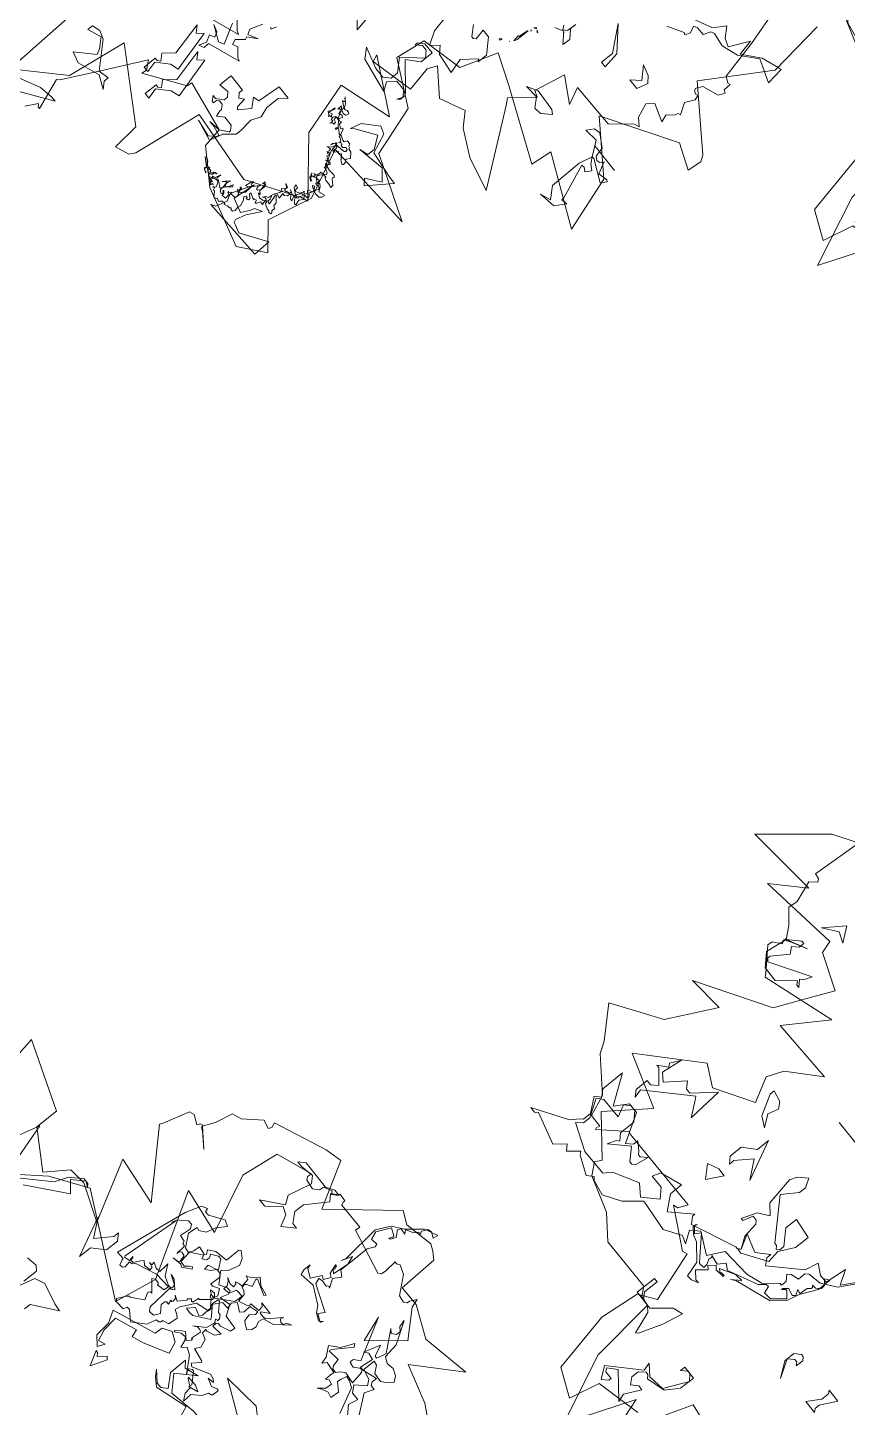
# Model space of a CAD drawing. Header units: metres. Extents: x -71 to 881, y -503 to 661.
# Drawn here: x 311.89 to 317.75, y -242.45 to -232.58 of the extents above; entities that cross this region are included whole.
import ezdxf

# ---------------------------------------------------------------- set-up
doc = ezdxf.new("R2010")
doc.units = ezdxf.units.M
doc.layers.add('ARBRE', color=100, linetype='Continuous', lineweight=13, true_color=0x00ff3f)

# ---------------------------------------------------------------- blocks, each defined once
blk = doc.blocks.new('WMF2', base_point=(0, 0.01))
at = {"color": 251, "lineweight": 0, "true_color": 0x636466}
for points in [[(99.88, -192.88), (107.36, -202.17), (106.64, -204.2), (107.63, -204.27), (108.14, -204.87), (108.06, -205.98), (111.91, -204.61), (112.96, -203.7), (114.06, -203.79), (114.16, -204.2), (114.12, -204.74), (112.93, -205.76), (117.77, -214.23), (115.81, -208.91), (110.13, -215.92), (115.04, -221.02), (115.66, -222.79), (116.35, -221.31), (116.39, -220.76), (116.99, -220.25), (118.51, -220.38), (121.42, -223.82), (123.45, -224.55), (124.06, -224.04), (124.6, -224.1), (124.28, -221.43), (124.37, -220.32), (124.97, -219.82), (134.84, -221.76), (134.73, -222.86), (140.59, -222.8), (140.98, -223.38), (140.96, -223.82), (142.59, -223.95), (142.62, -223.52), (143.7, -222.51), (144.2, -223.11), (145.93, -222.16), (146.02, -221.17), (147.09, -220.14), (149.19, -220.32), (149.69, -220.93), (149.6, -221.91), (157.24, -218.9), (158.3, -210.64), (152.62, -198.66), (162.76, -199.86), (152.65, -183.05), (154.26, -173.69), (175.85, -184.22), (183.13, -179.1), (188.97, -172.64), (192.5, -184.13), (195.26, -173.72)], [(222.26, -138.6), (222.84, -126.51), (221.75, -126.41), (221.24, -125.83), (222.46, -124.38), (220.76, -119.93), (220.93, -117.85), (217.92, -115.52), (216.01, -113.25), (211.75, -115.52), (215.09, -113.71), (215.69, -113.21), (216.23, -113.25), (216.29, -112.71), (215.78, -112.1), (217.44, -110.7), (217.53, -109.6), (213.13, -105.6), (212.64, -105.02), (197.13, -110.25), (202.88, -101.16), (188.84, -101.73), (195.03, -95.86), (196.4, -92.3), (193.55, -87.25), (201.48, -82.18), (206.17, -84.52), (217.5, -73.62), (205.76, -70.03), (212.07, -61.12), (204.08, -54.99), (204.77, -53.52), (202.84, -51.25), (195.1, -48.95), (190.12, -45.33), (178.29, -45.44), (176.89, -43.78), (174.7, -43.59), (173.01, -29.2), (166.39, -14.78), (160.89, -29.58), (158.19, -21.39), (152.68, -38.14), (149.95, -37.75)], [(99.27, -8.35), (97.95, -10.89), (97.46, -10.41), (97.02, -10.37), (99.54, -16.88), (99.06, -17.38), (95.41, -24.9), (90.83, -34.32), (89.42, -32.65), (89.51, -31.56), (81.64, -37.29), (81.55, -38.39), (70.38, -36.78), (69.61, -32.48), (62.22, -27.79), (49.27, -24.43), (44.16, -28.75), (49.49, -33.04), (47.38, -42.86), (52.22, -53.02), (31.88, -54.47), (45.91, -59.56), (49.4, -70.11), (59.14, -74.81), (58.34, -81.44), (49.36, -83.76), (46.84, -91.88), (40.14, -89.34), (24.4, -82.93), (24.01, -87.6), (8.81, -80.93), (12.69, -92.64), (23.58, -100.08), (8.83, -109.56), (3.27, -107.44), (3.01, -110.61), (3.9, -111.79), (16.57, -120.44), (8.22, -134.47), (9.81, -146.85)], [(100.3, -13.3), (97.37, -13.9), (96.16, -13.9), (102.61, -9.16), (103.21, -9.75), (114.9, -5.14), (116, -5.14), (100.3, -13.3), (100.3, -13.3)], [(162.25, -221.47), (162.55, -220.76), (164.41, -221.19), (167.6, -217.66), (169.53, -216.89), (170.28, -213.15), (171.44, -210.43), (167.5, -207.63), (170.63, -209.8), (171.33, -210.11), (171.53, -210.62), (172.06, -210.42), (172.36, -209.7), (174.37, -210.56), (175.39, -210.16), (176.98, -204.42), (177.29, -203.7), (165.65, -192.21), (176.34, -193.26), (169.52, -180.97), (177.55, -183.87), (181.35, -183.49), (184.59, -178.67), (192.69, -183.49), (192.69, -188.7), (207.51, -193.95), (205.44, -181.84)], [(215.12, -142.21), (227.2, -134.24), (237.13, -121.84), (221.43, -123.58), (227.53, -117.47), (210.08, -120.09), (209.21, -117.47), (201.41, -114.58), (204.04, -108.47), (206.64, -102.36), (221.47, -92.77), (213.62, -93.64), (218.84, -83.17), (228.67, -76.4), (223.08, -70.7), (221.59, -68.47), (214.46, -63.39), (212.7, -59.01), (209.83, -58.98), (210.04, -58.28), (209.88, -57.88), (205.22, -63.07), (204.55, -62.86), (196.2, -62.98), (185.71, -63.11), (186.56, -61.11), (187.58, -60.7), (178.92, -56.25), (177.9, -56.66), (174.32, -45.95), (177.81, -43.34), (178.67, -34.61), (175.87, -21.54), (169.72, -18.91), (168.26, -25.61), (158.55, -28.14)], [(108.09, -27.35), (107.21, -10.78), (98.49, -19.49), (96.74, -32.59), (81.64, -23.67), (81.04, -17.76), (78.09, -18.94), (77.45, -20.28), (75.41, -35.48), (59.11, -34.32), (48.77, -41.31), (47.36, -41.88), (58.37, -50.92), (61.87, -62.25), (50.47, -66), (62.16, -71.92), (61.59, -70.48), (52.23, -72.98), (53.36, -78.3), (52.54, -80.39), (46.99, -76.49), (41.75, -79.1), (39.13, -76.49), (33.51, -73.76), (26.05, -72.12), (37.25, -86.3), (38.33, -87.51), (34.61, -92.45), (35.99, -92.94), (34.69, -99.75), (29.28, -96.73), (30.97, -100.19), (21.09, -100.49), (17.67, -104.7), (16.66, -105.12), (18.28, -106.23), (19.48, -109.18), (18.41, -110.67), (14.49, -109.41), (15.1, -110.95), (13.93, -112.47), (13.73, -113.15), (13.23, -113.37), (14.72, -115.61), (13.76, -117.64), (14.16, -118.66), (14.68, -118.45), (15.39, -118.76), (15.6, -119.27), (14.94, -120.61), (11.56, -121.96), (10.97, -123.39), (11.67, -123.68), (11.74, -125.32), (12.27, -125.11), (13.58, -125.77), (15.6, -134.05), (18.21, -142.77)], [(90.01, -206.45), (97.85, -210.62), (106.23, -212.96), (97.57, -221.28), (108.11, -219.06), (114.95, -222), (119.42, -221.88), (119.84, -230.55), (121.43, -231.58), (122.86, -232.19), (129.04, -230.77), (131.8, -232.03), (142.53, -219.05), (147.98, -228.38), (151.61, -227.39), (162.65, -222.48), (162.25, -221.47), (162.25, -221.47)], [(95.41, -24.9), (93.1, -25.5), (93.1, -24.4), (91.88, -23.19), (94.81, -24.4), (99.43, -22.59), (101.87, -23.19), (98.33, -26.72), (98.94, -27.82), (100.65, -29.64), (103.57, -28.43), (103.57, -29.64), (101.87, -30.26), (100.05, -29.64), (95.41, -24.9), (95.41, -24.9)], [(57.77, -28.84), (58.63, -30.3), (56.93, -35.37), (57.37, -30.33), (54.22, -29.5), (53.25, -31.47), (53.04, -32.3), (51.55, -33.16), (53.17, -30.11), (53.78, -27.79), (53.47, -27.25), (51.12, -26.63), (45.81, -30.31), (45.66, -26.44), (59.37, -25.77), (58.42, -26.33), (57.77, -28.84), (57.77, -28.84)], [(57.77, -59.77), (57.34, -59.74), (56.99, -59.99), (56.55, -59.99), (56.22, -59.81), (56.35, -59.33), (56.48, -59.08), (57.01, -58.91), (57.45, -59.12), (57.71, -59.07), (57.42, -58.35), (56.8, -58.47), (56.47, -58.28), (56.73, -57.56), (56.31, -57.33), (55.87, -57.53), (55.75, -56.92), (54.93, -56.6), (54.8, -56.85), (54.47, -56.9), (54, -55.88), (52.71, -55.43), (52.29, -55.4), (52.19, -55.8), (52.04, -56.06), (51.25, -56.07), (50.96, -55.61), (50.83, -55.62), (50.67, -55.53), (50.58, -55.28), (49.76, -55.18), (48.77, -54.33), (49.22, -53.47), (49.17, -53.21), (48.84, -53.17), (48.7, -52.42), (48.83, -52.17), (49.57, -52.45), (49.82, -52.58), (49.78, -52.67), (50.67, -53.46), (51.2, -53.08), (51.37, -53.18), (51.41, -53.31), (52.03, -52.33), (52.28, -52.54), (52.29, -52.9), (52.25, -52.99), (52.13, -53.02), (52.29, -53.33), (52.38, -53.6), (52.8, -53.6), (52.54, -52.26), (51.6, -50.66), (51.34, -50.52), (51.27, -50.28), (50.74, -50.44), (50.57, -50.33), (50.48, -50.06), (50.84, -49.82), (50.98, -49.78), (50.89, -49.52), (49.55, -49.37), (48.16, -49.5), (47.78, -49.18), (48, -48.98), (47.85, -48.67), (46.68, -47.94), (46.65, -47.37), (47.56, -47.53), (48.39, -47.43), (48.9, -47.71), (48.98, -47.97), (49.76, -47.72), (50.3, -46.68), (50.19, -46.3), (49.75, -46.27), (49.22, -46.45), (49.02, -45.79), (48.86, -45.72), (48.68, -46.06), (48.07, -45.73), (47.44, -44.86), (46.32, -45.35), (46.14, -45.25), (46.23, -44.64), (46.6, -44.17), (47.56, -44.03), (48.1, -44.22), (48.58, -43.15), (48.01, -42.73), (47.85, -42.43), (48.07, -42.2), (48.76, -42.13), (48.17, -41.4), (48.71, -40.58), (48.32, -39.48), (48.7, -39.37), (49.37, -39.95), (49.47, -40.2), (49.63, -40.29), (49.94, -40.13), (49.49, -39.35), (50.01, -39.4), (50.51, -39.88), (50.54, -40.02), (50.86, -39.85), (50.83, -39.28), (51.31, -38.78), (51.84, -38.83), (51.55, -37.7), (51.59, -37.62), (52.39, -37.81), (52.44, -37.5), (51.18, -36.52), (51.08, -36.13), (51.12, -35.83), (50.51, -35.51), (50.45, -34.8), (50.07, -34.49), (50.03, -34.34), (50.2, -34.23), (50.61, -34.11), (50.82, -34.33), (51.37, -34.3), (52.2, -34.62), (52.47, -34.77), (52.63, -35.28), (52.87, -35.21), (52.86, -34.42), (52.76, -34.37), (52.7, -34.11), (53.34, -34.14), (53.62, -33.41), (53.77, -33.15), (53.9, -33.1), (53.97, -33.15), (54.13, -33.69), (54.66, -33.51), (54.57, -33.25), (56.09, -33.72), (56.03, -33.37), (55.31, -32.87), (55.2, -32.49), (55.39, -32.36), (55.77, -32.24), (55.88, -32.62), (56.15, -32.56), (56.36, -32.12), (55.85, -31.63), (55.46, -30.55), (55.3, -30.46), (55.43, -29.76), (55.24, -28.88), (55.5, -28.39), (55.87, -28.34), (56.16, -28.62), (56.42, -28.33), (56.99, -28.28), (57.65, -27.88), (57.72, -28.12), (58.03, -28.17), (58.25, -27.98), (58.41, -28.05), (58.73, -27.66), (58.86, -27.41), (59.43, -27.6), (60.1, -27.17), (61.07, -28.04), (61.37, -28.09), (61.58, -28.52), (61.97, -28.4), (61.62, -28.65), (61.49, -28.9), (62.03, -29.74), (62.37, -29.92), (63.43, -29.61), (63.34, -29.34), (63.61, -29.26), (63.52, -29), (62.86, -28.99), (63.01, -28.72), (62.94, -28.47), (62.26, -28.88), (62.57, -28.28), (62.89, -28.34), (63.48, -28.85), (64.34, -29.1), (64.6, -29.45), (65.11, -29.53), (65.65, -29.92), (65.93, -29.83), (66.02, -29.66), (65.89, -29.26), (65.11, -29.09), (65.26, -29.04), (66.15, -29.41), (66.02, -29.89), (67.84, -30.97), (67.51, -31.22), (66.81, -30.85), (66.26, -30.24), (65.89, -30.14), (65.56, -30.31), (65.43, -30.34), (65.4, -29.99), (64.88, -30.15), (64.76, -29.76), (64.15, -30.11), (64.22, -30.34), (64, -30.58), (63.48, -30.72), (64.02, -30.36), (64.06, -29.83), (64.32, -29.76), (64.47, -29.5), (64.37, -29.25), (64.12, -29.12), (63.68, -29.31), (63.59, -29.47), (63.68, -29.74), (63.15, -29.91), (62.91, -31.2), (62.89, -30.2), (62.83, -30.07), (62.59, -29.93), (62.37, -30.14), (60.91, -29.37), (60.7, -29.58), (60.56, -29.85), (60.92, -31.25), (60.95, -31.35), (61.49, -30.77), (61.62, -30.52), (60.95, -31.58), (60.73, -31.77), (60.58, -32.05), (60.79, -31.06), (60.63, -30.55), (60.45, -30.45), (60.1, -30.71), (59.75, -31.73), (59.62, -31.98), (59.42, -31.56), (60.41, -30.31), (60.57, -29.63), (60.56, -29.41), (60.48, -29.15), (59.78, -28.78), (59.61, -29.12), (59.81, -29.35), (60.09, -29.48), (59.99, -29.66), (59.52, -29.31), (59.36, -28.78), (58.88, -28.85), (58.48, -28.96), (58.53, -29.53), (58.63, -29.93), (59.11, -30.07), (59.2, -30.34), (58.98, -30.11), (58.66, -30.69), (58.5, -30.4), (57.42, -30.59), (57.23, -30.94), (57.5, -31.63), (57.97, -31.77), (58.34, -31.96), (58.03, -32.11), (58.06, -32.48), (58.09, -32.59), (58.37, -32.72), (58.26, -32.91), (58, -32.77), (57.77, -31.77), (57.68, -31.73), (57.33, -32.4), (57.28, -32.27), (56.9, -32.97), (56.98, -34.3), (57.97, -33.85), (57.74, -35.15), (57.85, -35.31), (57.61, -35.42), (57.47, -35.67), (57.52, -35.37), (57.39, -34.96), (57.14, -34.83), (56.74, -34.96), (56.01, -36.34), (56.16, -35.64), (56.04, -35.25), (55.87, -35.15), (55.61, -35.22), (55.28, -35.83), (55.72, -37.28), (56, -36.77), (56.07, -37.45), (55.3, -37.06), (55.27, -35.48), (54.61, -35.03), (54.96, -35), (55.02, -34.9), (54.16, -34.45), (53.24, -34.74), (53.05, -35.07), (52.92, -35.12), (53.11, -35.44), (53.43, -35.41), (53.84, -35.06), (53.53, -35.66), (53.04, -35.95), (52.98, -36.7), (52.93, -36.78), (52.55, -36.04), (52.54, -35.47), (52.19, -35.28), (51.91, -35.35), (52.44, -37.08), (52.39, -37.16), (52.45, -37.28), (52.71, -37.43), (52.87, -37.29), (53.01, -37.03), (52.38, -38.45), (52.36, -39.1), (52.67, -39.15), (52.85, -39.25), (52.39, -39.66), (52.26, -39.92), (52.49, -40.27), (53.02, -40.55), (52.98, -40.64), (52.41, -40.45), (52.16, -40.32), (52.31, -39.62), (51.9, -39.53), (51.76, -39.57), (51.81, -39.69), (51.02, -39.94), (51.02, -40.16), (51.11, -40.42), (51.46, -40.59), (50.47, -40.19), (49.85, -40.29), (49.72, -40.33), (49.57, -40.61), (49.49, -40.55), (49.46, -40.43), (49.28, -40.54), (49.15, -40.81), (49.22, -41.05), (48.9, -41.88), (48.95, -42.01), (49.46, -41.85), (49.82, -40.94), (49.95, -40.7), (51.24, -41.37), (51.43, -41.67), (51.53, -42.07), (50.86, -41.92), (50.77, -41.24), (50.48, -41.18), (49.74, -41.56), (49.46, -42.27), (49.5, -42.42), (49.41, -42.59), (49.24, -42.27), (48.89, -42.32), (48.63, -42.83), (49.09, -43.19), (49.12, -43.32), (49.21, -43.37), (48.38, -43.7), (48.25, -43.95), (48.36, -44.36), (48.89, -44.41), (49.31, -44.64), (48.96, -44.87), (48.46, -44.41), (48.27, -44.32), (47.88, -45.08), (47.97, -45.33), (48.55, -45.65), (48.68, -45.4), (48.96, -45.31), (49.3, -45.49), (49.06, -45.7), (50.1, -46.26), (50.9, -45.79), (50.93, -45.72), (50.82, -45.31), (50.42, -45.22), (50.17, -45.09), (50.28, -44.9), (51.03, -45.31), (51.03, -45.54), (51.44, -46.19), (51.18, -45.85), (51.02, -45.76), (50.63, -46.1), (50.58, -46.17), (50.67, -46.44), (50.83, -46.52), (51.09, -46.45), (50.35, -46.83), (50.42, -47.09), (50.26, -47.21), (50.42, -47.72), (49.49, -48.01), (49.31, -48.35), (49.49, -48.67), (50.03, -48.84), (50.3, -48.99), (50.77, -48.92), (50.44, -48.95), (51.22, -49.71), (51.11, -49.74), (51.31, -50.19), (51.71, -50.04), (51.65, -50.13), (51.4, -50.23), (51.47, -50.48), (52.03, -50.67), (52.29, -50.82), (52.12, -51.17), (52.29, -51.69), (52.54, -51.59), (52.57, -51.17), (52.63, -51.43), (52.9, -51.36), (52.76, -51.82), (52.87, -52.23), (53.49, -52.1), (53.75, -52.03), (53.04, -52.74), (52.85, -53.52), (52.92, -53.78), (53.01, -53.82), (53.28, -53.74), (53.5, -52.87), (53.5, -53.31), (53.09, -54.09), (52.87, -53.87), (52.85, -53.74), (50.74, -54.16), (50.47, -54.45), (50.6, -54.86), (51.14, -55.04), (51.55, -54.48), (51.91, -54.45), (52.09, -54.54), (52.03, -54.61), (52.09, -54.76), (52.39, -54.6), (52.42, -54.73), (52.51, -54.77), (52.77, -54.69), (52.92, -54.44), (52.77, -54.92), (53.44, -55.27), (53.59, -55.23), (53.84, -55.36), (53.75, -55.52), (53.79, -55.66), (54.35, -55.63), (54.31, -55.72), (54.95, -56.16), (55.21, -56.29), (55.34, -56.28), (55.36, -55.82), (55.49, -55.58), (55.61, -55.96), (55.42, -56.31), (56.6, -57.37), (57.04, -57.37), (57.3, -57.31), (57.27, -56.95), (57.18, -56.7), (56.58, -56.58), (56.42, -56.07), (56.77, -56.03), (57.04, -55.74), (57.17, -55.49), (57.04, -55.96), (57.15, -56.34), (57.42, -56.28), (57.5, -56.1), (57.66, -56.41), (57.75, -56.66), (58.41, -56.45), (58.45, -56.16), (58.7, -56.5), (59.31, -56.82), (58.99, -57.43), (58.98, -58.29), (58.79, -58.19), (59.04, -56.9), (58.99, -56.77), (58.39, -57.11), (58.15, -56.74), (57.97, -56.66), (57.71, -56.74), (57.66, -57.05), (57.53, -57.31), (56.88, -57.52), (57.28, -58.16), (57.46, -58.26), (57.59, -58.22), (57.82, -59.01), (58.22, -58.91), (58.37, -58.64), (58.47, -59.68), (57.96, -59.2), (57.81, -59.24), (57.85, -59.58), (57.93, -59.84), (59.21, -60.53), (58.92, -60.47), (58.77, -60.73), (58.88, -60.98), (59.17, -61.05), (59.42, -61.39), (58.22, -60.54), (57.77, -59.77), (57.77, -59.77)], [(169.87, -28.84), (169.25, -28.23), (167.56, -28.23), (167.56, -27.6), (168.66, -26.5), (170.48, -28.84), (164.64, -34.67), (165.12, -36.39), (162.8, -34.67), (159.28, -35.28), (156.97, -40.52), (158.19, -41.62), (158.8, -41.62), (159.88, -40.52), (159.88, -41.62), (156.97, -41.62), (156.97, -38.21), (158.8, -35.28), (162.8, -34.07), (163.41, -34.67), (164.03, -34.67), (165.12, -33.45), (165.12, -31.75), (164.03, -30.53), (162.8, -31.75), (161.71, -31.75), (163.41, -28.23), (162.8, -26.5), (168.04, -30.53), (169.87, -28.84), (169.87, -28.84)], [(85.82, -32.33), (85.2, -32.33), (84.59, -32.83), (85.82, -34.04), (83.99, -36.36), (85.82, -43.43), (84.59, -42.2), (83.5, -43.43), (81.06, -34.64), (82.88, -34.04), (85.2, -31.73), (84.59, -29.42), (85.82, -29.42), (85.82, -32.33), (85.82, -32.33)], [(70.82, -34.21), (69.59, -35.56), (69.59, -35.99), (71.7, -36.34), (72.94, -36.34), (70.38, -36.78), (68.72, -38.1), (68.72, -38.45), (69.59, -39.32), (71.7, -39.32), (72.94, -38.1), (73.38, -39.32), (73.38, -39.76), (74.16, -40.55), (75.04, -40.55), (75.48, -40.2), (75.48, -39.32), (75.92, -39.32), (76.72, -40.2), (75.92, -40.2), (74.6, -41.44), (74.6, -42.32), (75.48, -43.11), (77.6, -42.67), (77.6, -45.66), (73.81, -45.66), (73.81, -44.79), (72.94, -44), (72.05, -44.79), (71.7, -42.67), (71.26, -42.32), (69.59, -44.79), (71.26, -46.54), (69.94, -46.89), (69.59, -52), (66.59, -52), (67.83, -50.32), (67.83, -47.34), (67.04, -45.22), (67.83, -43.11), (67.48, -40.2), (67.48, -38.89), (69.16, -36.78), (69.94, -33.86), (74.6, -34.65), (70.82, -34.21), (70.82, -34.21)], [(90.23, -35.66), (89.63, -35.66), (89.02, -36.14), (90.23, -37.37), (88.4, -39.67), (90.23, -46.74), (89.02, -45.52), (87.92, -46.74), (85.48, -37.97), (87.31, -37.37), (89.63, -35.05), (89.02, -32.72), (90.23, -32.72), (90.23, -35.66), (90.23, -35.66)], [(174.7, -43.59), (178.13, -43.59), (178.13, -48.16), (177.26, -48.16), (177.26, -44.83), (176.02, -43.59), (173.91, -43.59), (170.9, -47.37), (168.8, -48.16), (169.68, -43.59), (171.36, -38.49), (171.81, -38.05), (173.47, -42.7), (174.7, -43.59), (174.7, -43.59)], [(79.63, -59.31), (79.98, -58.16), (80.39, -58.29)], [(81.86, -57.49), (82.69, -54.71), (82.12, -53.66), (80.09, -54.82), (81.89, -53.24), (81.61, -52.7), (82.93, -50.96), (82.44, -49.93), (81.38, -50.49), (79.67, -49.09), (78.94, -48.87), (85.72, -46.19), (85.64, -44.92), (86.71, -44.35), (86.21, -45.98), (87.01, -47.47), (85.95, -48.04), (86.55, -49.02), (88.1, -49.47), (84.71, -48.03), (83.64, -48.6), (85.9, -52.66)], [(85.82, -53.82), (84.11, -52.42), (83.35, -52.19), (90.12, -49.5)], [(220.57, -50.22), (221.79, -50.2), (214.78, -54.92), (213.59, -56.76), (213.1, -57.26), (213.13, -59.1), (215.47, -61.97), (214.27, -63.08), (215.5, -64.29), (215.56, -69.52), (211.34, -63.72), (209.67, -66.67), (207.37, -66.7), (203.77, -60.91), (202.56, -62.13), (202.58, -63.23), (200.85, -62.15), (200.24, -61.55), (199.64, -61.56), (198.56, -62.79), (199.01, -59.87), (199.61, -59.26), (200.21, -59.24), (202.55, -61.52), (206.05, -57.94), (205.47, -59.78), (204.85, -60.28), (206.1, -61.48), (206.14, -65.01), (207.85, -66.7), (209.07, -66.69), (210.27, -65.56), (209.03, -63.15), (213.66, -63.1), (214.86, -61.99), (212.51, -58.47), (212.49, -56.77), (213.57, -55.55), (207.7, -53.3), (201.85, -53.37), (200.78, -55.09), (195.57, -58.07), (193.11, -56.39), (190.24, -59.36), (192.08, -61.04), (195, -61.01), (194.41, -62.83), (189.81, -64.59), (189.77, -61.68), (187.3, -58.79), (183.33, -62.96), (183.33, -62.37), (182.1, -61.15), (172.77, -65.4), (172.29, -65.4), (171.68, -66.02), (173.43, -68.94), (169.39, -67.77), (166.98, -70.11), (166.96, -69.01), (165.85, -67.81), (160.08, -73.71), (159.5, -76.65), (157.18, -75.46), (155.35, -75.48), (154.92, -80.22), (153.06, -77.33), (150.8, -81.38)], [(150.8, -80.88), (153.05, -76.72), (155.95, -74.38), (158.86, -73.73), (159.47, -73.11), (159.44, -71.4), (161.14, -70.78), (161.73, -70.16), (160.64, -69.08), (160.62, -67.87), (161.11, -67.86), (163.5, -64.91), (166.9, -63.65), (173.36, -63.08), (175.14, -59.53), (179.8, -61.8), (181.48, -60.07), (179.75, -57.65), (181.46, -58.23), (184.95, -55.88), (192.02, -56.41), (194.9, -52.85), (198.42, -50.48), (201.82, -51.06), (202.43, -51.55), (203.66, -50.42), (207.69, -52.09), (208.3, -52.68), (210.1, -50.35), (211.21, -51.44), (213, -49.09), (219.97, -50.84), (220.57, -50.22), (220.57, -50.22)], [(40.86, -56.38), (43.16, -58.19), (49.01, -56.98), (47.19, -57.59), (47.19, -59.3), (49.01, -61.74), (53.04, -58.82), (53.65, -58.19), (53.04, -60.53), (50.1, -63.43), (48.41, -62.83), (46.7, -58.82), (40.86, -58.19), (39.03, -58.19), (42.55, -52.98), (43.78, -54.06), (40.86, -56.38), (40.86, -56.38)], [(156.89, -69.51), (157.43, -66.75), (159.56, -64.03), (167.3, -61.05), (168.14, -60.32), (166.54, -62.02), (168.32, -61.8), (171.36, -59.94), (170.42, -59.42), (170.47, -59.72), (169.59, -59.84), (169.56, -59.52), (171.59, -59.29), (172.31, -59.83), (173.34, -58.5), (172.64, -57.96), (174.22, -55.94), (172.57, -54.64), (171.71, -54.74), (173.12, -54.01), (174.29, -53.87), (175.3, -57.08), (178.61, -59.71), (180.18, -60.09), (181.49, -61.11), (181.56, -61.74), (181.3, -62.07), (181.53, -61.43), (180.22, -60.39), (179.42, -61.68), (175.68, -58.22), (174.72, -57.4), (173.53, -57.53), (173.65, -58.47), (174.34, -59.58), (174.13, -59.93), (174.18, -60.23), (174.45, -60.45), (172.34, -60.13), (171.33, -61.75), (169.98, -60.98), (163.78, -64.16), (162.73, -65.48), (162.11, -65.55), (161.63, -64.1), (159.84, -64.31), (157.76, -66.95), (159.09, -68.05), (159.4, -68.02), (159.94, -67.33), (159.98, -67.64), (159.15, -68.6), (157.6, -68.22), (157.12, -68.85), (157.81, -69.96), (157.22, -69.78), (156.92, -69.81), (156.81, -71.58), (156.27, -72.27), (156.3, -72.59), (156.65, -72.85), (155.79, -72.95), (154.94, -73.93), (155.05, -74.81), (156.1, -75.62), (155.22, -76.3), (155.18, -73.27), (156.89, -69.51), (156.89, -69.51)], [(136.37, -58.45), (136.37, -57.37), (135.76, -56.76), (138.68, -56.76), (136.98, -59.69), (136.98, -61.39), (137.47, -62), (134.54, -62), (136.37, -58.45), (136.37, -58.45)], [(147.98, -61.05), (146.87, -62.15), (146.26, -62.15), (145.66, -61.53), (145.66, -59.83), (146.26, -60.44), (146.87, -60.44), (147.98, -59.23), (145.66, -55.68), (147.98, -58.61), (147.98, -61.05), (147.98, -61.05)], [(171.68, -66.02), (173.31, -68.24), (173.88, -71.59), (174.47, -72.18), (175.5, -72.18), (176.09, -69.97), (176.66, -69.97), (175.5, -73.22), (173.31, -74.97), (175.5, -76.59), (176.66, -82.74), (176.09, -84.36), (174.47, -86.09), (173.31, -84.36), (173.31, -82.74), (175.5, -79.36), (168.32, -72.18), (167.74, -72.18), (167.15, -71.59), (166.58, -72.18), (166.58, -73.22), (169.36, -76), (169.36, -78.78), (164.96, -78.33), (164.96, -74.97), (166.58, -71.59), (166.11, -68.82), (171.09, -65.45), (172.15, -65.45), (171.68, -66.02), (171.68, -66.02)], [(64.7, -71.27), (60.09, -70.06), (57.77, -70.06), (56.55, -71.27), (56.55, -72.98), (58.86, -75.3), (55.34, -79.44), (56.55, -80.53), (57.77, -80.53), (58.86, -79.44), (58.86, -80.05), (57.77, -81.14), (55.34, -81.14), (55.34, -78.22), (57.77, -75.92), (52.42, -71.77), (51.91, -71.27), (51.91, -70.06), (52.42, -69.46), (51.91, -70.67), (53.02, -71.77), (55.34, -71.77), (56.55, -70.06), (55.34, -68.37), (63.01, -69.46), (64.7, -71.27), (64.7, -71.27)], [(211.1, -72.56), (210.01, -72.56), (208.8, -73.77), (211.73, -76.09), (212.35, -76.09), (210.51, -77.8), (211.1, -78.4), (210.01, -80.71), (210.51, -76.09), (208.8, -74.88), (205.88, -79.01), (204.66, -77.8), (203.56, -77.8), (200.04, -82.55), (199.42, -74.88), (201.73, -77.8), (202.34, -78.4), (210.51, -70.25), (210.01, -68.43), (211.1, -69.64), (211.1, -72.56), (211.1, -72.56)], [(187.57, -69.19), (189.89, -71.62), (187.57, -72.72), (185.74, -72.72), (187.57, -69.19), (187.57, -69.19)], [(68.73, -71.99), (73.89, -76.06)], [(71.55, -86.71), (68.73, -71.99), (68.73, -71.99)], [(110.5, -210.3), (109.11, -209.66), (107.56, -210.01), (106.1, -209.43), (105.21, -208.37), (106.3, -206.96), (107.08, -206.3), (109.11, -206.4), (110.23, -207.75), (111.21, -207.86), (111.17, -205.1), (108.98, -204.68), (108.09, -203.61), (109.95, -201.54), (108.82, -200.21), (107.05, -200.28), (107.47, -198.09), (105.17, -195.92)], [(107.17, -195.57), (109.76, -200.75), (111.21, -201.34), (112.19, -201.47), (112.55, -200.2), (112.63, -199.28), (110.76, -198.09), (110.9, -196.12), (112.13, -196.43), (113.42, -195.8), (114.19, -195.14), (113.09, -196.56), (112.98, -198.01), (113.96, -198.14), (114.51, -197.67), (114.61, -198.91), (114.58, -199.9), (117.07, -200.09), (117.61, -199.16), (118.02, -200.63), (119.62, -202.52), (117.74, -204.14), (116.53, -207), (116.04, -206.45), (118.58, -202.45), (118.63, -201.93), (116.12, -202.24), (115.77, -200.72), (115.3, -200.17), (114.31, -200.14), (113.77, -201.07), (112.93, -201.79), (110.47, -201.58), (110.98, -204.31), (111.44, -204.87), (111.97, -204.91), (111.68, -207.85), (113.17, -208.02), (114, -207.32), (112.98, -210.96), (111.87, -208.65), (111.36, -208.61), (111.05, -209.82), (110.92, -210.8), (114.34, -214.81), (113.44, -214.21), (112.61, -214.93), (112.58, -215.91), (113.47, -216.49), (113.87, -217.98), (110.96, -213.56), (110.5, -210.3), (110.5, -210.3)], [(184.65, -79.77), (186.95, -76.25), (186.95, -75.04), (188.18, -76.25), (188.18, -79.17), (185.74, -81.48), (185.74, -84.42), (181.72, -76.25), (184.65, -79.77), (184.65, -79.77)], [(18.5, -90.74), (17.84, -93.61), (20.02, -96.45), (22.98, -96.02), (22.05, -97.63), (20.72, -98), (17.93, -96.37), (17.41, -94.37), (16.65, -93.94), (15.97, -94.11), (15.49, -94.96), (14.21, -92.52), (12.21, -93.06), (11.86, -92.86), (12.6, -91.6), (16.89, -93.51), (17.23, -93.72), (17.84, -93.61), (16.91, -92.52), (15.64, -91.79), (16.37, -90.52), (17.22, -91.02), (17.83, -90.91), (14.87, -83.79), (14.78, -83.17), (13.49, -83.45), (14.87, -81.07), (17.86, -80.56), (18.47, -80.47), (16.28, -81.33), (18.28, -83.52), (18.5, -90.74), (18.5, -90.74)], [(55.55, -83.45), (56.85, -81.67), (58.61, -84.37), (59.53, -88.36)], [(54.63, -91.51), (52.87, -89.66), (52.41, -89.66), (51.93, -90.12), (52.41, -92.34), (50.63, -92.34), (47.94, -89.66), (47.94, -87.42), (48.41, -87.89), (50.63, -84.84), (49.71, -81.67), (54.16, -82.15), (55.55, -83.45), (55.55, -83.45)], [(193.06, -90.68), (193.06, -91.77), (190.63, -91.29), (189.54, -90.08), (190.15, -87.76), (188.32, -85.45), (190.63, -86.53), (193.06, -90.68), (193.06, -90.68)], [(30.71, -93.26), (29.79, -92.67), (31.51, -90.88), (33.12, -90.61), (34.74, -92.37), (37.69, -92.07), (35.5, -93.43), (30.71, -93.26), (30.71, -93.26)], [(48.48, -94.16), (48.71, -93.73), (48.96, -93.86), (48.64, -94.24), (48.48, -94.16), (48.48, -94.16)], [(12.72, -95.5), (19.16, -95.5), (12.72, -95.5), (12.72, -95.5)], [(46.51, -96.62), (46.65, -96.16), (46.74, -95.97), (46.95, -97.29), (46.8, -97.34), (46.58, -99.41), (46.49, -99.57), (46.51, -96.62), (46.51, -96.62)], [(47.28, -95.16), (47.15, -95.21), (47.28, -95.16), (47.28, -95.16)], [(46.06, -100), (46.17, -99.95), (46.26, -100.23), (46.22, -100.08), (46.06, -100), (46.06, -100)], [(173.09, -98.24), (179.55, -98.24), (173.09, -98.24), (173.09, -98.24)], [(45.08, -100.81), (45.46, -101.12), (45.03, -100.9), (45.08, -100.81), (45.08, -100.81)], [(45.94, -101.27), (45.76, -101.16), (46.23, -100.87), (46.06, -101.21), (45.94, -101.27), (45.94, -101.27)], [(41.84, -105.25), (43.62, -104.29)], [(42.83, -106.03), (42.2, -105.27), (41.44, -105.97), (41.35, -108.07), (41.41, -106.7), (39.72, -105.17), (39.79, -103.4), (41.84, -105.25), (41.84, -105.25)], [(41.84, -105.25), (41.63, -105.03), (41.84, -105.25), (41.84, -105.25)], [(31.94, -110.31), (36.07, -115.05), (31.32, -110.9), (30.71, -107.38), (31.94, -107.38), (31.94, -110.31), (31.94, -110.31)], [(216.62, -108.51), (216.01, -113.25), (213.7, -115.58), (213.1, -115.58), (213.1, -114.35), (214.19, -113.25), (213.1, -112.03), (215.41, -108.51), (215.41, -107.9), (214.8, -107.41), (206.64, -112.66), (207.25, -110.82), (207.86, -110.33), (206.64, -109.11), (207.25, -109.11), (207.86, -109.72), (210.77, -106.2), (214.19, -106.2), (216.62, -108.51), (216.62, -108.51)], [(23.77, -111.52), (26.08, -113.84), (23.77, -113.24), (22.56, -112.13), (23.16, -109.69), (25.47, -109.69), (23.77, -111.52), (23.77, -111.52)], [(30.59, -126.09), (23.17, -129.77), (21.67, -132.34), (19.86, -130.44), (18.12, -129.86), (16.15, -134.19), (15.36, -130.85), (11.87, -133.9), (8.32, -135.28), (7.59, -135.54), (7.07, -131.77), (12.02, -133.45), (15.55, -130.27), (19.06, -129.03), (22.02, -129.38), (22.79, -129), (23.33, -127.38), (25.15, -127.33), (25.92, -126.95), (25.23, -125.56), (25.63, -124.43), (26.08, -124.57), (29.34, -122.59)], [(208.1, -122), (210.46, -122.83), (213.34, -120.5), (210.43, -124.86), (208.1, -122), (208.1, -122)], [(187.38, -173.37), (181.55, -179.23), (180.45, -182.15), (178.13, -184.47), (176.91, -184.47), (176.31, -183.86), (177.52, -184.47), (179.84, -182.15), (177.52, -180.32), (185.07, -173.85)], [(164.8, -158.03), (164.79, -159.51), (159.94, -163.43), (161.71, -163.57), (166.28, -164.6), (168.39, -163.57), (169.49, -159.28)], [(169.36, -161.46), (169.4, -164.84), (170.39, -165.59), (172.66, -165.09)], [(147.09, -161.3), (148.81, -164.22), (148.31, -164.22), (147.7, -163.6), (146.47, -165.31), (145.88, -164.82), (147.09, -161.3), (147.09, -161.3)], [(135.09, -169.28), (136.91, -170.51), (138.01, -171.61), (135.68, -169.9), (134.47, -169.9), (133.38, -170.99), (135.68, -173.42), (135.68, -177.45), (134.47, -176.35), (131.54, -177.45), (135.09, -173.91), (132.16, -170.99), (126.32, -172.2), (124, -172.2), (125.23, -170.51), (126.32, -169.28), (125.71, -165.75), (128.13, -171.61), (135.09, -169.28), (135.09, -169.28)], [(138.94, -175.74), (144.01, -172.85), (146.39, -171.88), (146.93, -173.42), (151.56, -171.55), (151.13, -168.2), (150.13, -165.91), (148.68, -166.49), (149.35, -164.92), (151.24, -166.38), (151.67, -169.75), (153.13, -172.22), (143.98, -176.02), (143.88, -177.83), (142.05, -179.02), (139.92, -178.12), (138.94, -175.74), (138.94, -175.74)], [(129.33, -171.8), (130.44, -173.14), (130.63, -174.64), (132.41, -175.52), (132.57, -175.72), (130.37, -175.88), (129, -175.39), (131.03, -174.57), (130.92, -175.27), (132.78, -177.2), (132.94, -177.4), (133.27, -177.39), (133.89, -176.89), (133.76, -176.39), (133.25, -175.78), (136.03, -178.75), (137.63, -179.42), (138.03, -178.75), (138.43, -178.41), (139, -179.91), (139.48, -180.48), (140.6, -180.25), (141.77, -179.29), (141.95, -179.48), (140.94, -180.66), (140.37, -181.13), (138.81, -180.09), (138.2, -180.94), (138.17, -181.3), (138.5, -181.3), (138.3, -183.46), (138.84, -183.71), (139.55, -183.74), (140.34, -183.1), (138.33, -185.08), (138.01, -186.66), (137.96, -187.04), (138.47, -187.64), (138.27, -187.81), (137.93, -187.74), (138.03, -188.28), (138.55, -188.89), (139.2, -188.95), (140.91, -190.59), (141.25, -190.57), (141.38, -189.16), (139.54, -187.38), (139.07, -186.81), (142.01, -184.38), (142.93, -184.24), (144.01, -184.38), (142.96, -185.86), (141.2, -185.39), (140.77, -186.02), (140.94, -188.21), (142.43, -189.6), (142.8, -189.62), (143.13, -190.05), (142.18, -190.14), (141.95, -191.03), (142.93, -192.19), (144.24, -191.39), (144.58, -191.45), (144.78, -191.29), (144.74, -193.64), (145.22, -194.21), (146.33, -194.31), (146.97, -193.1), (147.96, -192.3), (148.2, -193.41), (146.53, -194.15), (146.12, -194.49), (147.57, -196.24), (148.3, -196.27), (149.64, -195.16), (149.18, -194.59), (149.23, -193.84), (150.01, -193.2), (150.32, -193.98), (152.67, -192.02), (152.33, -189.62), (152.2, -189.45), (151.09, -189.35), (150.48, -190.21), (149.91, -190.68), (149.57, -190.27), (151.32, -188.81), (151.86, -189.06), (153.85, -188.7), (152.77, -188.98), (152.4, -189.29), (152.8, -190.62), (152.94, -190.78), (153.69, -190.85), (154.05, -190.54), (154.11, -189.8), (154.29, -191.99), (154.99, -192.09), (155.13, -192.59), (156.55, -192.72), (156.32, -195.25), (156.96, -196.02), (157.91, -195.93), (158.87, -194.78), (159.49, -194.28), (159.79, -193.07), (159.51, -193.9), (160.36, -181.18), (160.3, -180.89), (159.09, -181.29), (159.32, -182.35), (159.11, -182.21), (158.95, -181.51), (158.27, -181.62), (157.59, -183.02), (157.18, -183.64), (156.35, -183.07), (154.92, -183.39), (155.08, -184.08), (156.2, -184.24), (155.47, -184.34), (155.62, -185.07), (154.42, -184.57), (153.35, -184.75), (153.51, -186.38), (153.6, -187.08), (151.95, -185.01), (149.99, -184.32), (149.29, -184.43), (149.15, -184.65), (149.29, -185.38), (151.47, -186.21), (150.33, -186.08), (148.46, -184.81), (149.07, -184.27), (149.41, -184.25), (148.91, -178.66), (148.24, -177.88), (147.12, -178.09), (146.52, -179.46), (147.86, -180.69), (147.82, -181.61), (147.53, -182), (147.35, -181.89), (146.99, -181.96), (147.31, -182.82), (146.97, -182.85), (146.83, -183.07), (146.96, -183.8), (147.57, -184.22), (146.37, -183.73), (145.25, -185.38), (145.32, -185.75), (144.9, -186.35), (144.5, -186.09), (144.14, -186.16), (144.04, -187.62), (143.83, -187.48), (142.52, -189.03), (142.08, -189.67), (142.11, -190.02), (143.28, -190.18), (143.89, -190.6), (142.85, -190.79), (141.99, -190.19), (138.87, -193), (138.74, -194.12), (138.82, -194.82), (139.8, -194.84), (140.46, -194.71), (140.93, -193.17), (142.31, -192.91), (142.34, -193.82), (143.01, -194.6), (143.63, -195.01), (142.43, -194.52), (141.41, -194.72), (141.51, -195.42), (141.95, -195.71), (141.09, -196.03), (140.4, -196.21), (140.74, -197.98), (141.5, -198.18), (140.55, -198.74), (139.52, -200.23), (138.03, -199.22), (135.82, -198.91), (136.11, -198.49), (139.38, -199.5), (139.74, -199.42), (139.04, -197.73), (140.05, -197.19), (140.36, -196.75), (140.18, -196.05), (139.41, -195.86), (138.75, -195.42), (138.41, -193.65), (136.6, -194.53), (136.31, -194.97), (136.38, -195.33), (134.28, -195.7), (134.46, -196.76), (135.1, -197.22), (132.37, -197.2), (133.77, -195.99), (133.7, -195.63), (132.79, -195.64), (132.09, -195.74), (129.95, -198.9), (130.18, -198.17), (129.52, -197.73), (128.84, -197.89), (128.6, -198.62), (127.64, -199.19), (130.16, -196.3), (132.35, -195.35), (132.53, -194.25), (131.99, -193.25), (132.12, -192.12), (132.68, -191.29), (133.87, -191.79), (134.49, -192.21), (134.79, -193.63), (134.09, -194.68), (134.18, -195.38), (136.09, -194.82), (135.98, -193.22), (136.53, -192.38), (138.34, -193.29), (139.06, -192.24), (138.68, -191.03), (140.3, -190.91), (141.35, -188.87), (140.74, -188.44), (140.72, -187.54), (143.51, -186.63), (145.06, -183.4), (145.23, -182.31), (144.26, -181.94), (143.6, -181.51), (143.77, -179.46), (145.1, -178.82), (145.07, -178.48), (145.34, -178.09), (146.02, -177.93), (146.55, -175.84), (149.03, -173.49), (151.13, -174.93), (151.83, -174.83), (152.07, -174.01), (154.04, -173.82), (154.65, -174.25), (153.72, -176.12), (153.29, -176.72), (153.08, -176.57), (150.75, -178.69), (151.6, -180.16), (151.31, -180.6), (150.94, -180.67), (153.31, -182.54), (152.7, -183.08), (151.76, -183.04), (151.56, -182.89), (151.5, -182.59), (150.64, -182.91), (149.91, -183.05), (149.78, -184.18), (153.37, -183.87), (157.76, -181.91), (158.22, -181.26), (158.87, -181.13), (158.61, -179.74), (158.9, -179.3), (159.63, -179.15), (160.17, -180.16), (160.23, -180.53), (161.97, -180.37), (159.66, -196.47), (158.58, -199.98), (157.43, -200.58), (157.16, -199.85), (156.26, -199.9), (153.31, -201.99), (151.94, -201.5), (153.21, -199.48), (153.79, -197.33), (154.96, -196.37), (155.66, -196.47), (155.88, -194.31), (153.91, -191.96), (152.87, -191.86), (152.36, -192.9), (152.27, -194.36), (150.48, -194.18), (150.11, -194.49), (150.75, -195.26), (149.38, -196.4), (146.61, -197.04), (146.66, -200.28), (146.27, -200.62), (144.88, -199.79), (144.11, -198.43), (144.72, -195.93), (145.72, -194.82), (143.6, -192.6), (142.05, -193.54), (141.19, -193.65), (140.84, -192.91), (141.38, -191.16), (138.98, -191.83), (137.57, -189.7), (134.5, -189.55), (134.6, -188.51), (136.69, -187.48), (137.39, -187.51), (137.76, -187.2), (137.7, -186.3), (135.35, -186.6), (135.98, -185.39), (137.66, -184.67), (138.03, -184.72), (137.93, -183.77), (136.52, -183.3), (135.82, -181.61), (136.44, -180.4), (133.42, -179.96), (133.25, -179.75), (134.5, -178.03), (133.81, -177.64), (130.21, -179.65), (129.13, -179.52), (128.46, -179.11), (129.89, -178.8), (128.13, -178.26), (126.98, -178.88), (126.62, -178.83), (126.51, -178.31), (126.62, -177.18), (127.36, -176.92), (127.86, -175.55), (129.43, -173.88), (129.33, -171.8), (129.33, -171.8)], [(167.3, -178.31), (164.99, -181.83), (164.99, -183.07), (163.76, -181.83), (163.76, -178.92), (166.2, -176.6), (166.2, -173.68), (170.22, -181.83), (167.3, -178.31), (167.3, -178.31)], [(116, -176.89), (115.75, -179.59), (116.63, -181.42), (119.11, -182.97), (127.36, -181.9), (116, -176.89), (116, -176.89)], [(128.63, -229.85), (130.85, -228.1), (132.31, -224.99), (131.45, -216.73), (131.71, -215.63), (130.94, -217.85), (130.31, -216.16), (130.6, -212.58), (131.48, -213.21), (131.19, -213.31), (131.49, -214.13), (131.79, -214.02), (131.07, -212.08), (130.28, -211.7), (130.98, -210.18), (131.77, -210.56), (132.87, -208.24), (134.78, -209.13), (135.09, -209.95), (135.09, -208.36), (134.68, -207.25), (131.36, -207.8), (127.52, -206.02), (126.48, -204.8), (124.97, -204.1), (124.38, -204.31), (124.19, -204.71), (124.67, -204.21), (126.19, -204.91), (125.4, -206.21), (130.16, -207.96), (131.33, -208.46), (131.74, -209.57), (130.87, -209.89), (129.57, -209.78), (129.36, -210.13), (129.07, -210.23), (128.75, -210.08), (129.97, -211.82), (128.98, -213.46), (130.3, -214.3), (130.27, -221.28), (129.57, -222.8), (129.78, -223.38), (131.29, -223.17), (131.93, -224.86), (130.51, -227.9), (128.94, -227.21), (128.82, -226.92), (129.2, -226.13), (128.91, -226.23), (128.41, -227.4), (129.45, -228.63), (129.11, -229.36), (127.81, -229.23), (128.24, -229.68), (128.34, -229.97), (126.82, -230.86), (126.44, -231.65), (126.15, -231.77), (125.75, -231.58), (126.06, -232.39), (125.56, -233.58), (124.75, -233.87), (123.53, -233.31), (123.33, -234.38), (126.03, -233.07), (128.63, -229.85), (128.63, -229.85)], [(147.98, -213.1), (150.4, -210.17), (152.11, -210.17), (147.98, -213.72), (149.19, -215.41), (147.98, -220.65), (149.19, -221.87), (152.11, -221.27), (153.32, -221.27), (152.11, -222.48), (145.66, -222.48), (143.95, -223.57), (142.74, -223.57), (143.95, -222.48), (142.74, -221.27), (145.66, -216.64), (145.66, -214.32), (143.95, -212.49), (142.74, -212.49), (145.04, -210.17), (146.26, -212.49), (147.98, -213.1), (147.98, -213.1)]]:
    blk.add_lwpolyline(points, dxfattribs=at)

msp = doc.modelspace()

# ---------------------------------------------------------------- block references
at = {"layer": 'ARBRE', "color": 251, "lineweight": 5, "true_color": 0x636466, "xscale": 0.03451886634015593, "yscale": 0.03451886634015593, "zscale": 0.03451886634015593, "rotation": 128.5771086415459}
for p in [(313.7795, -236.0045), (320.7169, -239.0935), (318.9024, -247.3721), (311.1478, -249.5945)]:
    msp.add_blockref('WMF2', p, dxfattribs=at)

doc.saveas('drawing.dxf')
